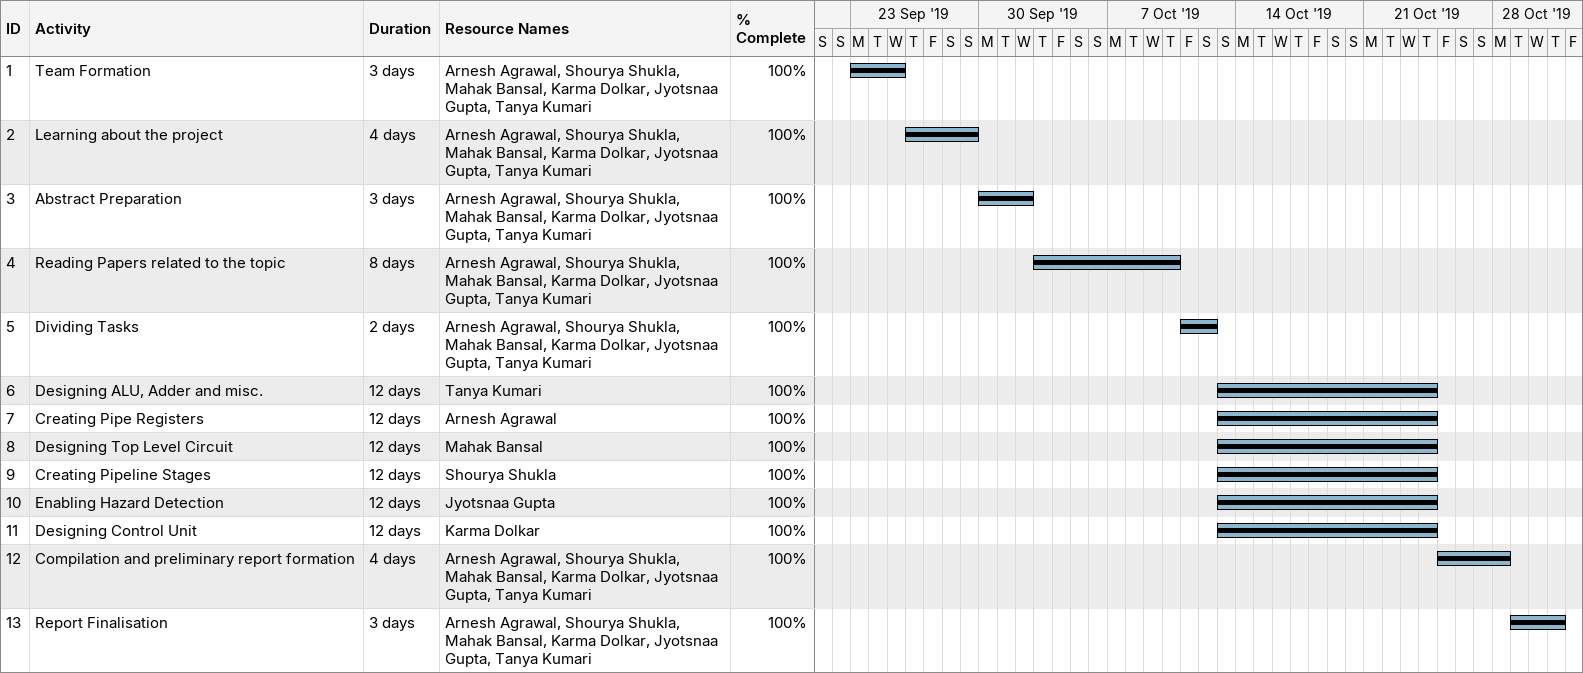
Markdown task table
| ID | Task | Duration | Start | Finish | Resources | % complete |
|---|---|---|---|---|---|---|
| 1 | Team Formation | 3d | 2019-09-23 | 2019-09-25 | Arnesh Agrawal, Shourya Shukla, Mahak Bansal, Karma Dolkar, Jyotsnaa Gupta, Tanya Kumari | 100 |
| 2 | Learning about the project | 4d | 2019-09-26 | 2019-09-29 | Arnesh Agrawal, Shourya Shukla, Mahak Bansal, Karma Dolkar, Jyotsnaa Gupta, Tanya Kumari | 100 |
| 3 | Abstract Preparation | 3d | 2019-09-30 | 2019-10-02 | Arnesh Agrawal, Shourya Shukla, Mahak Bansal, Karma Dolkar, Jyotsnaa Gupta, Tanya Kumari | 100 |
| 4 | Reading Papers related to the topic | 8d | 2019-10-03 | 2019-10-10 | Arnesh Agrawal, Shourya Shukla, Mahak Bansal, Karma Dolkar, Jyotsnaa Gupta, Tanya Kumari | 100 |
| 5 | Dividing Tasks | 2d | 2019-10-11 | 2019-10-12 | Arnesh Agrawal, Shourya Shukla, Mahak Bansal, Karma Dolkar, Jyotsnaa Gupta, Tanya Kumari | 100 |
| 6 | Designing ALU, Adder and misc. | 12d | 2019-10-13 | 2019-10-24 | Tanya Kumari | 100 |
| 7 | Creating Pipe Registers | 12d | 2019-10-13 | 2019-10-24 | Arnesh Agrawal | 100 |
| 8 | Designing Top Level Circuit | 12d | 2019-10-13 | 2019-10-24 | Mahak Bansal | 100 |
| 9 | Creating Pipeline Stages | 12d | 2019-10-13 | 2019-10-24 | Shourya Shukla | 100 |
| 10 | Enabling Hazard Detection | 12d | 2019-10-13 | 2019-10-24 | Jyotsnaa Gupta | 100 |
| 11 | Designing Control Unit | 12d | 2019-10-13 | 2019-10-24 | Karma Dolkar | 100 |
| 12 | Compilation and preliminary report formation | 4d | 2019-10-25 | 2019-10-28 | Arnesh Agrawal, Shourya Shukla, Mahak Bansal, Karma Dolkar, Jyotsnaa Gupta, Tanya Kumari | 100 |
| 13 | Report Finalisation | 3d | 2019-10-29 | 2019-10-31 | Arnesh Agrawal, Shourya Shukla, Mahak Bansal, Karma Dolkar, Jyotsnaa Gupta, Tanya Kumari | 100 |
